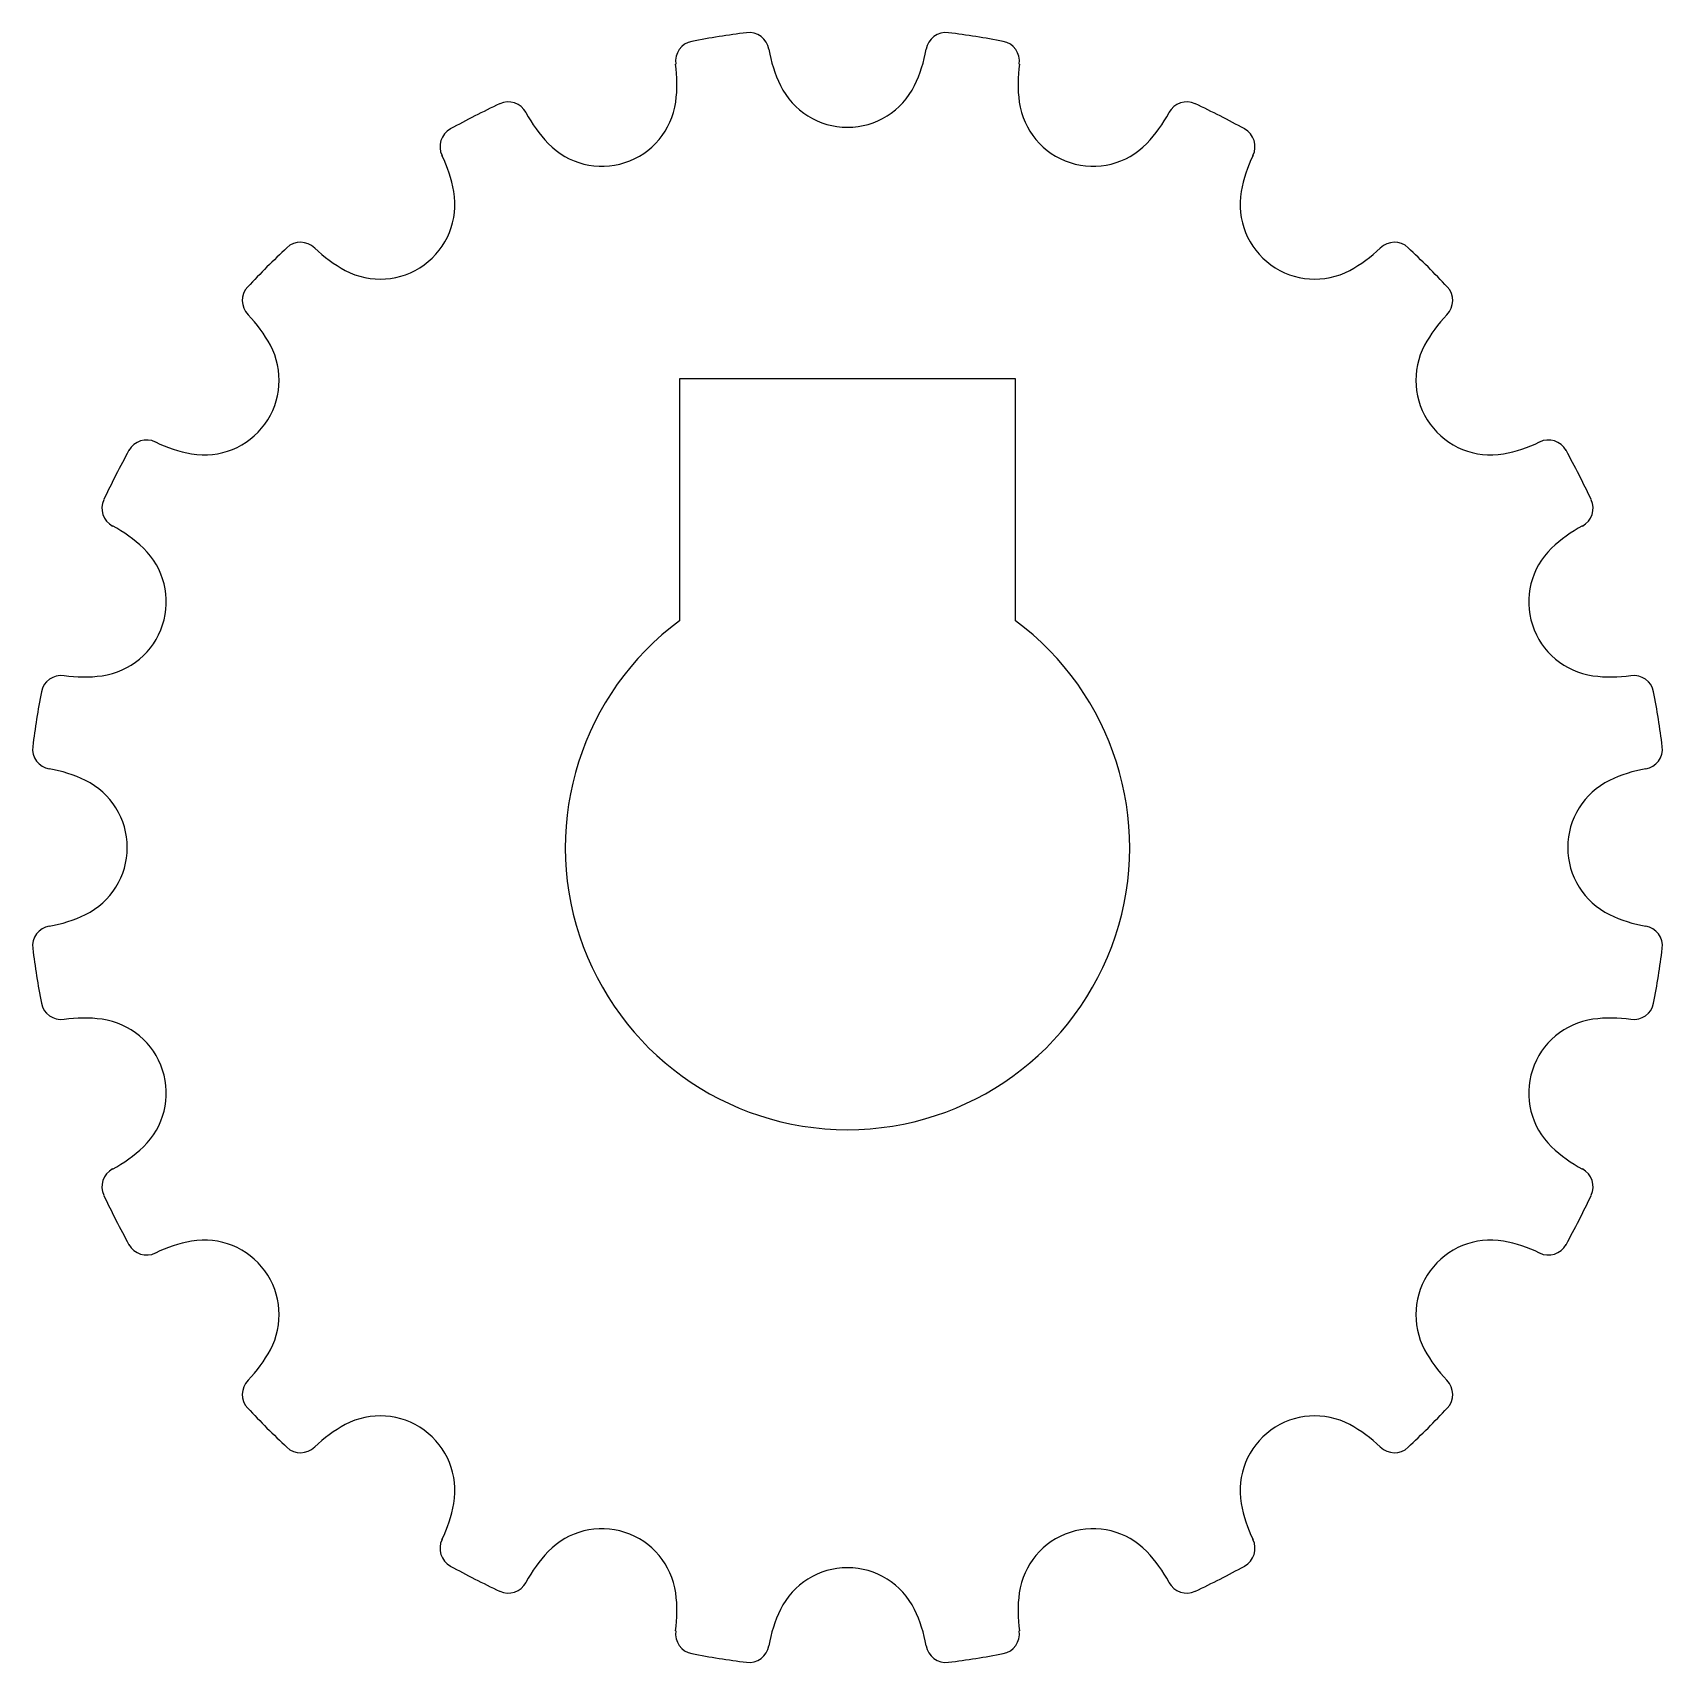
# Model space of a CAD drawing. Header units: millimetres. Extents: x -6.1 to 6.1, y -6.1 to 6.1.
import ezdxf

# ---------------------------------------------------------------- set-up
doc = ezdxf.new("R2010")
doc.units = ezdxf.units.MM

msp = doc.modelspace()

# ---------------------------------------------------------------- linework, layer by layer
for p, q in [((-1.25, 3.487), (-1.25, 1.687)), ((1.25, 3.487), (-1.25, 3.487)), ((1.25, 1.687), (1.25, 3.487))]:
    msp.add_line(p, q)
for centre, radius, start, end in [((-1.13, 5.852), 0.15, 100.9326, 188.223), ((0, 0), 6.11, 97.0674, 100.9326), ((-0.733, 5.915), 0.15, 9.777, 97.0674), ((0.733, 5.915), 0.15, 82.9326, 170.223), ((0, 0), 6.11, 79.0674, 82.9326), ((1.13, 5.852), 0.15, 351.777, 79.0674), ((-2.269, 5.687), 1, 352.0105, 8.223), ((0.4, 6.11), 1, 189.777, 205.9895), ((-0.4, 6.11), 1, 334.0105, 350.223), ((2.269, 5.687), 1, 171.777, 187.9895), ((0, 5.915), 0.555, 205.9895, 334.0105), ((0, 0), 6.11, 115.0674, 118.9326), ((-2.525, 5.399), 0.15, 27.777, 115.0674), ((-1.508, 5.935), 1, 207.777, 223.9895), ((-1.828, 5.625), 0.555, 223.9895, 352.0105), ((1.828, 5.625), 0.555, 187.9895, 316.0105), ((1.508, 5.935), 1, 316.0105, 332.223), ((2.525, 5.399), 0.15, 64.9326, 152.223), ((0, 0), 6.11, 61.0674, 64.9326), ((-2.883, 5.216), 0.15, 118.9326, 206.223), ((2.883, 5.216), 0.15, 333.777, 61.0674), ((-3.915, 4.708), 1, 10.0105, 26.223), ((3.915, 4.708), 1, 153.777, 169.9895), ((-3.477, 4.785), 0.555, 241.9895, 10.0105), ((3.477, 4.785), 0.555, 169.9895, 298.0105), ((-4.07, 4.354), 0.15, 45.777, 133.0674), ((4.07, 4.354), 0.15, 46.9326, 134.223), ((0, 0), 6.11, 133.0674, 136.9326), ((-3.268, 5.178), 1, 225.777, 241.9895), ((3.268, 5.178), 1, 298.0105, 314.223), ((0, 0), 6.11, 43.0674, 46.9326), ((-4.354, 4.07), 0.15, 136.9326, 224.223), ((4.354, 4.07), 0.15, 315.777, 43.0674), ((-5.178, 3.268), 1, 28.0105, 44.223), ((5.178, 3.268), 1, 135.777, 151.9895), ((-4.785, 3.477), 0.555, 259.9895, 28.0105), ((4.785, 3.477), 0.555, 151.9895, 280.0105), ((-5.216, 2.883), 0.15, 63.777, 151.0674), ((5.216, 2.883), 0.15, 28.9326, 116.223), ((0, 0), 6.11, 151.0674, 154.9326), ((-4.708, 3.915), 1, 243.777, 259.9895), ((4.708, 3.915), 1, 280.0105, 296.223), ((0, 0), 6.11, 25.0674, 28.9326), ((-5.399, 2.525), 0.15, 154.9326, 242.223), ((5.399, 2.525), 0.15, 297.777, 25.0674), ((-5.935, 1.508), 1, 46.0105, 62.223), ((5.935, 1.508), 1, 117.777, 133.9895), ((-5.625, 1.828), 0.555, 277.9895, 46.0105), ((5.625, 1.828), 0.555, 133.9895, 262.0105), ((0, 0), 2.1, 126.5296, 53.4704), ((-5.852, 1.13), 0.15, 81.777, 169.0674), ((-5.687, 2.269), 1, 261.777, 277.9895), ((5.687, 2.269), 1, 262.0105, 278.223), ((5.852, 1.13), 0.15, 10.9326, 98.223), ((0, 0), 6.11, 169.0674, 172.9326), ((0, 0), 6.11, 7.0674, 10.9326), ((-5.915, 0.733), 0.15, 172.9326, 260.223), ((5.915, 0.733), 0.15, 279.777, 7.0674), ((-6.11, -0.4), 1, 64.0105, 80.223), ((-5.915, 0), 0.555, 295.9895, 64.0105), ((5.915, 0), 0.555, 115.9895, 244.0105), ((6.11, -0.4), 1, 99.777, 115.9895), ((-5.915, -0.733), 0.15, 99.777, 187.0674), ((-6.11, 0.4), 1, 279.777, 295.9895), ((6.11, 0.4), 1, 244.0105, 260.223), ((5.915, -0.733), 0.15, 352.9326, 80.223), ((0, 0), 6.11, 187.0674, 190.9326), ((0, 0), 6.11, 349.0674, 352.9326), ((-5.852, -1.13), 0.15, 190.9326, 278.223), ((5.852, -1.13), 0.15, 261.777, 349.0674), ((-5.687, -2.269), 1, 82.0105, 98.223), ((-5.625, -1.828), 0.555, 313.9895, 82.0105), ((5.625, -1.828), 0.555, 97.9895, 226.0105), ((5.687, -2.269), 1, 81.777, 97.9895), ((-5.935, -1.508), 1, 297.777, 313.9895), ((5.935, -1.508), 1, 226.0105, 242.223), ((-5.399, -2.525), 0.15, 117.777, 205.0674), ((5.399, -2.525), 0.15, 334.9326, 62.223), ((0, 0), 6.11, 205.0674, 208.9326), ((0, 0), 6.11, 331.0674, 334.9326), ((-5.216, -2.883), 0.15, 208.9326, 296.223), ((-4.708, -3.915), 1, 100.0105, 116.223), ((-4.785, -3.477), 0.555, 331.9895, 100.0105), ((4.785, -3.477), 0.555, 79.9895, 208.0105), ((4.708, -3.915), 1, 63.777, 79.9895), ((5.216, -2.883), 0.15, 243.777, 331.0674), ((-5.178, -3.268), 1, 315.777, 331.9895), ((5.178, -3.268), 1, 208.0105, 224.223), ((-4.354, -4.07), 0.15, 135.777, 223.0674), ((4.354, -4.07), 0.15, 316.9326, 44.223), ((0, 0), 6.11, 223.0674, 226.9326), ((-3.477, -4.785), 0.555, 349.9895, 118.0105), ((3.477, -4.785), 0.555, 61.9895, 190.0105), ((0, 0), 6.11, 313.0674, 316.9326), ((-3.268, -5.178), 1, 118.0105, 134.223), ((3.268, -5.178), 1, 45.777, 61.9895), ((-4.07, -4.354), 0.15, 226.9326, 314.223), ((4.07, -4.354), 0.15, 225.777, 313.0674), ((-3.915, -4.708), 1, 333.777, 349.9895), ((3.915, -4.708), 1, 190.0105, 206.223), ((-1.828, -5.625), 0.555, 7.9895, 136.0105), ((1.828, -5.625), 0.555, 43.9895, 172.0105), ((-2.883, -5.216), 0.15, 153.777, 241.0674), ((2.883, -5.216), 0.15, 298.9326, 26.223), ((-1.508, -5.935), 1, 136.0105, 152.223), ((1.508, -5.935), 1, 27.777, 43.9895), ((0, 0), 6.11, 241.0674, 244.9326), ((0, -5.915), 0.555, 25.9895, 154.0105), ((0, 0), 6.11, 295.0674, 298.9326), ((-2.525, -5.399), 0.15, 244.9326, 332.223), ((-2.269, -5.687), 1, 351.777, 7.9895), ((2.269, -5.687), 1, 172.0105, 188.223), ((2.525, -5.399), 0.15, 207.777, 295.0674), ((0.4, -6.11), 1, 154.0105, 170.223), ((-0.4, -6.11), 1, 9.777, 25.9895), ((-1.13, -5.852), 0.15, 171.777, 259.0674), ((-0.733, -5.915), 0.15, 262.9326, 350.223), ((0.733, -5.915), 0.15, 189.777, 277.0674), ((1.13, -5.852), 0.15, 280.9326, 8.223), ((0, 0), 6.11, 259.0674, 262.9326), ((0, 0), 6.11, 277.0674, 280.9326)]:
    msp.add_arc(centre, radius, start, end)

doc.saveas('drawing.dxf')
